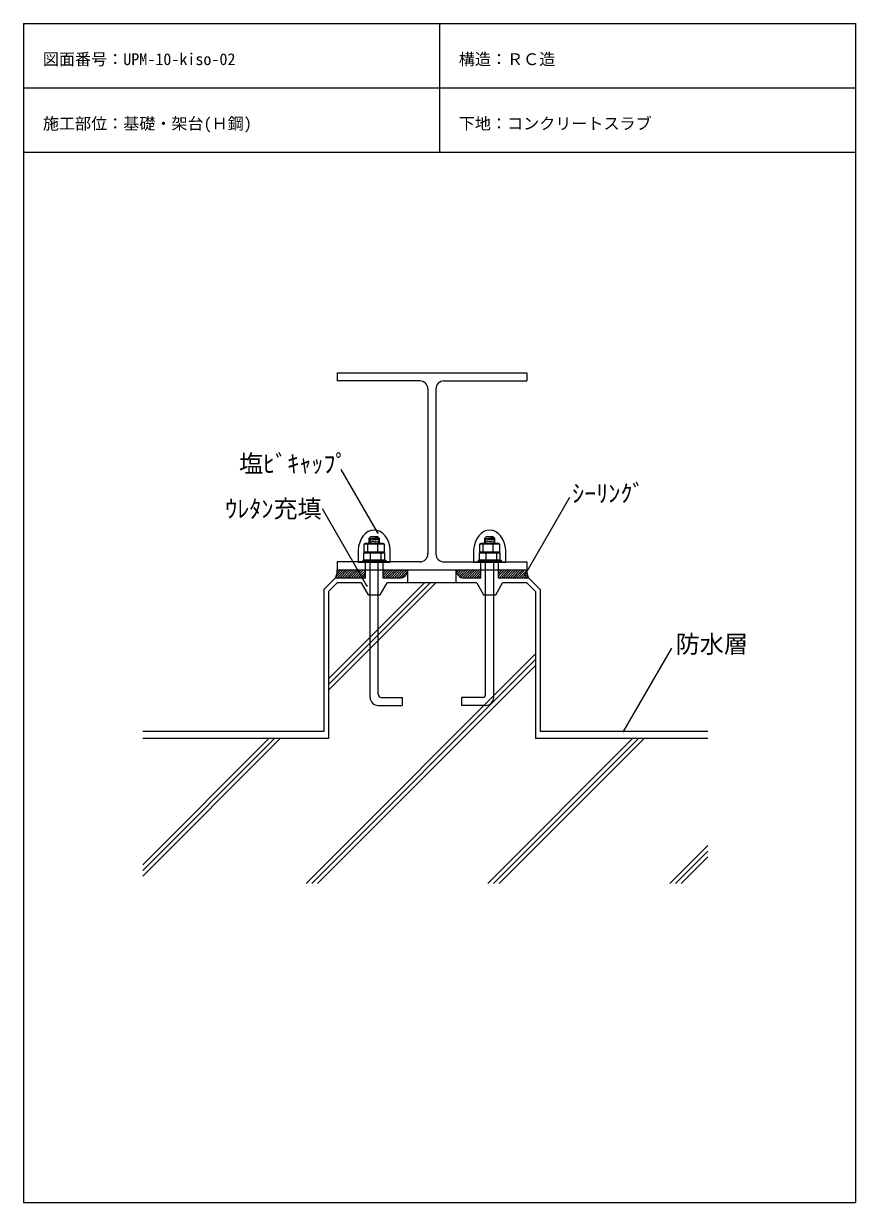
# Model space of a CAD drawing. Units: millimetres, scale not verified. Extents: x -517 to 518, y -673 to 792.
import ezdxf
from ezdxf.enums import TextEntityAlignment as Align

# ---------------------------------------------------------------- set-up
doc = ezdxf.new("R2010")
doc.units = ezdxf.units.MM
doc.header["$PDMODE"] = 32
doc.header["$PDSIZE"] = 0.8
doc.layers.add('0-0', color=1, linetype='Continuous', lineweight=13)
doc.styles.add('ＭＳ ゴシック', font='')
doc.styles.get('ＭＳ ゴシック').set_extended_font_data('MS Gothic')

msp = doc.modelspace()

# ---------------------------------------------------------------- linework, layer by layer
at = {"layer": '0-0', "color": 7}
for p, q in [((-516.864, 792.357), (-516.864, -673.469)), ((-516.864, 792.357), (517.853, 792.357)), ((0.494, 792.357), (0.494, 632.357)), ((517.853, 792.357), (517.853, -673.469)), ((-516.864, 712.357), (517.853, 712.357)), ((-516.864, 632.357), (517.853, 632.357)), ((-126.963, 357.964), (109.105, 357.964)), ((-126.963, 357.964), (-126.963, 347.964)), ((109.105, 357.964), (109.105, 347.964)), ((-23.929, 347.964), (-126.963, 347.964)), ((-13.929, 337.964), (-13.929, 132.964)), ((-3.929, 337.964), (-3.929, 132.964)), ((6.071, 347.964), (109.105, 347.964)), ((-76.405, 159.172), (-121.944, 238.049)), ((106.436, 106.644), (162.446, 203.657)), ((-89.753, 93.384), (-144.9, 188.9)), ((-126.963, 122.964), (-126.963, 112.964)), ((-23.929, 122.964), (-126.963, 122.964)), ((6.071, 122.964), (109.105, 122.964)), ((109.105, 122.964), (109.105, 112.964)), ((-126.963, 112.964), (109.074, 112.964)), ((-38.929, 96.964), (-38.929, 112.964)), ((21.071, 96.964), (21.071, 112.964)), ((-137.57, -22.513), (-18.092, 96.964)), ((-137.57, -29.584), (-11.021, 96.964)), ((-137.57, -36.655), (-3.95, 96.964)), ((-126.963, 96.964), (-137.57, 86.358)), ((-96.91, 96.964), (-126.963, 96.964)), ((46.731, 96.964), (-64.589, 96.964)), ((46.731, 96.964), (55.391, 81.964)), ((70.391, 81.964), (79.051, 96.964)), ((109.105, 96.964), (79.051, 96.964)), ((109.105, 96.964), (119.711, 86.358)), ((-137.57, 86.358), (-137.57, -96.742)), ((55.391, 81.964), (70.391, 81.964)), ((119.711, 86.358), (119.711, -96.742)), ((229.524, -87.927), (289.282, 15.577)), ((-165.525, -276.742), (119.711, 8.494)), ((-158.453, -276.742), (119.711, 1.423)), ((-151.382, -276.742), (119.711, -5.648)), ((-137.57, -96.742), (-368.581, -96.742)), ((-368.581, -253.525), (-211.799, -96.742)), ((-368.581, -260.596), (-204.728, -96.742)), ((-368.581, -267.667), (-197.657, -96.742)), ((60.75, -276.742), (240.75, -96.742)), ((67.821, -276.742), (247.821, -96.742)), ((74.892, -276.742), (254.892, -96.742)), ((334.159, -96.742), (119.711, -96.742)), ((287.024, -276.742), (334.159, -229.607)), ((294.095, -276.742), (334.159, -236.678)), ((301.166, -276.742), (334.159, -243.749)), ((-516.864, -673.469), (517.853, -673.469))]:
    msp.add_line(p, q, dxfattribs=at)
at = {"layer": '0-0'}
for p, q in [((-87.25, 152.152), (-75.18, 153.208)), ((-87.25, 152.278), (-74.25, 152.278)), ((-87.25, 150.144), (-74.25, 151.282)), ((-87.25, 148.137), (-74.25, 149.274)), ((-87.25, 146.129), (-74.25, 147.266)), ((-86.21, 153.318), (-86.21, 145.844)), ((-75.29, 153.318), (-75.29, 145.844)), ((56.391, 152.152), (68.461, 153.208)), ((56.391, 152.278), (69.391, 152.278)), ((56.391, 150.144), (69.391, 151.282)), ((56.391, 148.137), (69.391, 149.274)), ((56.391, 146.129), (69.391, 147.266)), ((57.431, 153.318), (57.431, 145.844)), ((68.351, 153.318), (68.351, 145.844)), ((-67.99, 144.857), (-93.509, 144.857)), ((-93.509, 135.444), (-67.99, 135.444)), ((-93.509, 134.457), (-91.8, 135.444)), ((-93.509, 134.457), (-67.99, 134.457)), ((-93.509, 125.044), (-93.509, 134.457)), ((-69.7, 145.844), (-91.8, 145.844)), ((-89.129, 144.857), (-91.8, 145.844)), ((-91.8, 135.444), (-69.7, 135.444)), ((-85.129, 134.457), (-91.8, 135.444)), ((-89.129, 144.857), (-89.129, 135.444)), ((-85.129, 125.044), (-85.129, 134.457)), ((-76.37, 144.857), (-69.7, 145.844)), ((-76.37, 135.444), (-76.37, 144.857)), ((-72.37, 134.457), (-69.7, 135.444)), ((-72.37, 134.457), (-72.37, 125.044)), ((-67.99, 144.857), (-69.7, 145.844)), ((-67.99, 135.444), (-67.99, 144.857)), ((75.65, 144.857), (50.132, 144.857)), ((50.132, 135.444), (75.65, 135.444)), ((50.132, 134.457), (51.841, 135.444)), ((50.132, 134.457), (75.65, 134.457)), ((50.132, 125.044), (50.132, 134.457)), ((73.941, 145.844), (51.841, 145.844)), ((54.511, 144.857), (51.841, 145.844)), ((51.841, 135.444), (73.941, 135.444)), ((58.511, 134.457), (51.841, 135.444)), ((54.511, 144.857), (54.511, 135.444)), ((58.511, 125.044), (58.511, 134.457)), ((67.271, 144.857), (73.941, 145.844)), ((67.271, 135.444), (67.271, 144.857)), ((71.271, 134.457), (73.941, 135.444)), ((71.271, 134.457), (71.271, 125.044)), ((75.65, 144.857), (73.941, 145.844)), ((75.65, 135.444), (75.65, 144.857)), ((-95.05, 125.044), (-66.45, 125.044)), ((-95.05, 125.044), (-95.05, 122.964)), ((-67.99, 125.044), (-93.509, 125.044)), ((-91.8, 125.044), (-69.7, 125.044)), ((-87.575, 122.964), (-87.575, 125.044)), ((-85.75, -45.529), (-85.75, 122.964)), ((-75.75, -41.529), (-75.75, 122.964)), ((-73.925, 122.964), (-73.925, 125.044)), ((48.591, 125.044), (77.191, 125.044)), ((48.591, 125.044), (48.591, 122.964)), ((75.65, 125.044), (50.132, 125.044)), ((51.841, 125.044), (73.941, 125.044)), ((56.066, 122.964), (56.066, 125.044)), ((57.891, -41.529), (57.891, 122.964)), ((67.891, -45.529), (67.891, 122.964)), ((69.716, 122.964), (69.716, 125.044)), ((55.391, 112.964), (57.431, 112.964)), ((68.351, 112.964), (70.391, 112.964)), ((-75.75, -55.529), (-45.75, -55.529)), ((-71.75, -45.529), (-45.75, -45.529)), ((-45.75, -45.529), (-45.75, -55.529)), ((27.891, -45.529), (27.891, -55.529)), ((53.891, -45.529), (27.891, -45.529)), ((57.891, -55.529), (27.891, -55.529))]:
    msp.add_line(p, q, dxfattribs=at)
at = {"layer": '0-0', "color": 5}
for p, q in [((-100.75, 137.417), (-100.75, 122.516)), ((-60.75, 122.516), (-60.75, 137.417)), ((42.891, 137.417), (42.891, 122.516)), ((82.891, 122.516), (82.891, 137.417)), ((-100.75, 122.516), (-60.75, 122.516)), ((42.891, 122.516), (82.891, 122.516))]:
    msp.add_line(p, q, dxfattribs=at)
at = {"layer": '0-0', "color": 4}
for p, q in [((-91.75, 102.964), (-91.75, 122.964)), ((-69.75, 102.964), (-69.75, 122.964)), ((51.891, 102.964), (51.891, 122.964)), ((73.891, 102.964), (73.891, 122.964)), ((-129.449, 102.964), (-143.57, 88.843)), ((-91.75, 102.964), (-129.449, 102.964)), ((-48.929, 102.964), (-69.75, 102.964)), ((51.891, 102.964), (31.071, 102.964)), ((111.59, 102.964), (73.891, 102.964)), ((111.59, 102.964), (125.711, 88.843)), ((-143.57, 88.843), (-143.57, -87.742)), ((125.711, 88.843), (125.711, -87.742)), ((-143.57, -87.742), (-368.581, -87.742)), ((334.159, -87.742), (125.711, -87.742))]:
    msp.add_line(p, q, dxfattribs=at)
at = {"layer": '0-0', "color": 2}
for p, q in [((-129.426, 103.001), (-119.463, 112.964)), ((-127.389, 107.867), (-122.291, 112.964)), ((-126.933, 111.15), (-125.119, 112.964)), ((-126.634, 102.964), (-116.634, 112.964)), ((-123.806, 102.964), (-113.806, 112.964)), ((-120.977, 102.964), (-110.977, 112.964)), ((-118.149, 102.964), (-108.149, 112.964)), ((-115.32, 102.964), (-105.32, 112.964)), ((-112.492, 102.964), (-102.492, 112.964)), ((-109.664, 102.964), (-99.664, 112.964)), ((-106.835, 102.964), (-96.835, 112.964)), ((-104.007, 102.964), (-94.007, 112.964)), ((-101.178, 102.964), (-91.75, 112.393)), ((-98.35, 102.964), (-91.75, 109.565)), ((-95.522, 102.964), (-91.75, 106.736)), ((-92.693, 102.964), (-91.75, 103.908)), ((-69.75, 103.28), (-60.066, 112.964)), ((-69.75, 106.109), (-62.894, 112.964)), ((-69.75, 108.937), (-65.723, 112.964)), ((-69.75, 111.766), (-68.551, 112.964)), ((-67.237, 102.964), (-57.237, 112.964)), ((-64.409, 102.964), (-54.409, 112.964)), ((-61.58, 102.964), (-51.58, 112.964)), ((-58.752, 102.964), (-48.752, 112.964)), ((-55.924, 102.964), (-45.924, 112.964)), ((-53.095, 102.964), (-43.095, 112.964)), ((-50.267, 102.964), (-40.267, 112.964)), ((-47.306, 103.097), (-39.062, 111.341)), ((21.107, 112.113), (21.959, 112.964)), ((21.594, 109.771), (24.787, 112.964)), ((22.486, 107.835), (27.616, 112.964)), ((23.693, 106.214), (30.444, 112.964)), ((25.187, 104.879), (33.272, 112.964)), ((26.977, 103.841), (36.101, 112.964)), ((29.121, 103.156), (38.929, 112.964)), ((31.758, 102.964), (41.758, 112.964)), ((34.586, 102.964), (44.586, 112.964)), ((37.415, 102.964), (47.415, 112.964)), ((40.243, 102.964), (50.243, 112.964)), ((43.071, 102.964), (51.891, 111.784)), ((45.9, 102.964), (51.891, 108.956)), ((48.728, 102.964), (51.891, 106.127)), ((51.557, 102.964), (51.891, 103.299)), ((73.891, 111.157), (75.699, 112.964)), ((73.891, 108.328), (78.527, 112.964)), ((73.891, 105.5), (81.356, 112.964)), ((74.184, 102.964), (84.184, 112.964)), ((77.013, 102.964), (87.013, 112.964)), ((79.841, 102.964), (89.841, 112.964)), ((82.669, 102.964), (92.669, 112.964)), ((85.498, 102.964), (95.498, 112.964)), ((88.326, 102.964), (98.326, 112.964)), ((91.155, 102.964), (101.155, 112.964)), ((93.983, 102.964), (103.983, 112.964)), ((96.812, 102.964), (106.812, 112.964)), ((99.64, 102.964), (109.074, 112.399)), ((102.468, 102.964), (109.195, 109.691)), ((105.297, 102.964), (109.668, 107.335)), ((108.125, 102.964), (110.402, 105.241)), ((110.954, 102.964), (111.35, 103.361))]:
    msp.add_line(p, q, dxfattribs=at)
at = {"layer": '0-0'}
for points in [[(-74.25, 145.844), (-74.25, 152.278), (-76.2, 154.228), (-85.3, 154.228), (-87.25, 152.278), (-87.25, 145.844)], [(69.391, 145.844), (69.391, 152.278), (67.441, 154.228), (58.341, 154.228), (56.391, 152.278), (56.391, 145.844)], [(-91.8, 145.844), (-93.509, 144.857), (-93.509, 135.444)], [(-69.7, 135.444), (-67.99, 134.457), (-67.99, 125.044)], [(51.841, 145.844), (50.132, 144.857), (50.132, 135.444)], [(73.941, 135.444), (75.65, 134.457), (75.65, 125.044)], [(-66.45, 125.044), (-66.45, 122.964), (-95.05, 122.964)], [(77.191, 125.044), (77.191, 122.964), (48.591, 122.964)]]:
    msp.add_lwpolyline(points, dxfattribs=at)
at = {"layer": '0-0', "color": 7}
msp.add_lwpolyline([(-96.91, 96.964), (-88.25, 81.964), (-73.25, 81.964), (-64.589, 96.964)], dxfattribs=at)
for centre, start, end in [((-23.929, 337.964), 0, 90), ((6.071, 337.964), 90, 180), ((-23.929, 132.964), 270, 0), ((6.071, 132.964), 180, 270)]:
    msp.add_arc(centre, 10, start, end, dxfattribs=at)
at = {"layer": '0-0'}
for centre, radius, start, end in [((-82.75, 124.731), 21.113, 72.41205, 107.58795), ((-82.75, 124.731), 21.113, 72.41205, 107.58795), ((-78.75, 114.331), 21.113, 72.41205, 107.58795), ((-78.75, 114.331), 21.113, 72.41205, 107.58795), ((60.891, 124.731), 21.113, 72.41205, 107.58795), ((60.891, 124.731), 21.113, 72.41205, 107.58795), ((64.891, 114.331), 21.113, 72.41205, 107.58795), ((64.891, 114.331), 21.113, 72.41205, 107.58795), ((-71.75, -41.529), 4, 180, 270), ((53.891, -41.529), 4, 270, 0), ((-75.75, -45.529), 10, 180, 270), ((57.891, -45.529), 10, 270, 0)]:
    msp.add_arc(centre, radius, start, end, dxfattribs=at)
at = {"layer": '0-0', "color": 2}
for centre, start, end in [((-143.57, 111.783), 328.01635, 4.06996), ((125.711, 111.783), 175.93004, 211.98365)]:
    msp.add_arc(centre, 16.649, start, end, dxfattribs=at)
at = {"layer": '0-0', "color": 4}
for centre, start, end in [((-48.929, 112.964), 270, 0), ((31.071, 112.964), 180, 270)]:
    msp.add_arc(centre, 10, start, end, dxfattribs=at)
at = {"layer": '0-0', "color": 5}
for centre in [(-80.75, 135.444), (62.891, 135.444)]:
    msp.add_ellipse(centre, major_axis=(0, 27.072), ratio=0.740741, start_param=4.78533459, end_param=7.78103602, dxfattribs=at)
at = {"layer": '0-0', "color": 7}
for p in [(-76.405, 159.172), (106.436, 106.644), (-89.753, 93.384), (229.524, -87.927)]:
    msp.add_point(p, dxfattribs=at)

# ---------------------------------------------------------------- texts
at = {"layer": '0-0', "color": 7, "style": 'ＭＳ ゴシック'}
for s, height, p in [('図面番号：UPM-10-kiso-02', 14.66, (-492.864, 736.357)), ('構造：ＲＣ造', 14.66, (24.494, 736.357)), ('施工部位：基礎・架台(Ｈ鋼)', 14.66, (-492.864, 656.357)), ('下地：コンクリートスラブ', 14.66, (24.494, 656.357)), ('塩ﾋﾞｷｬｯﾌﾟ', 21.99, (-248.905, 227.439)), ('ｼｰﾘﾝｸﾞ', 21.99, (165.482, 190.573)), ('ｳﾚﾀﾝ充填', 21.99, (-266.052, 171.425)), ('防水層', 21.99, (294.247, 3.193))]:
    msp.add_text(s, height=height, dxfattribs=at).set_placement(p, align=Align.BOTTOM_LEFT)

doc.saveas('drawing.dxf')
